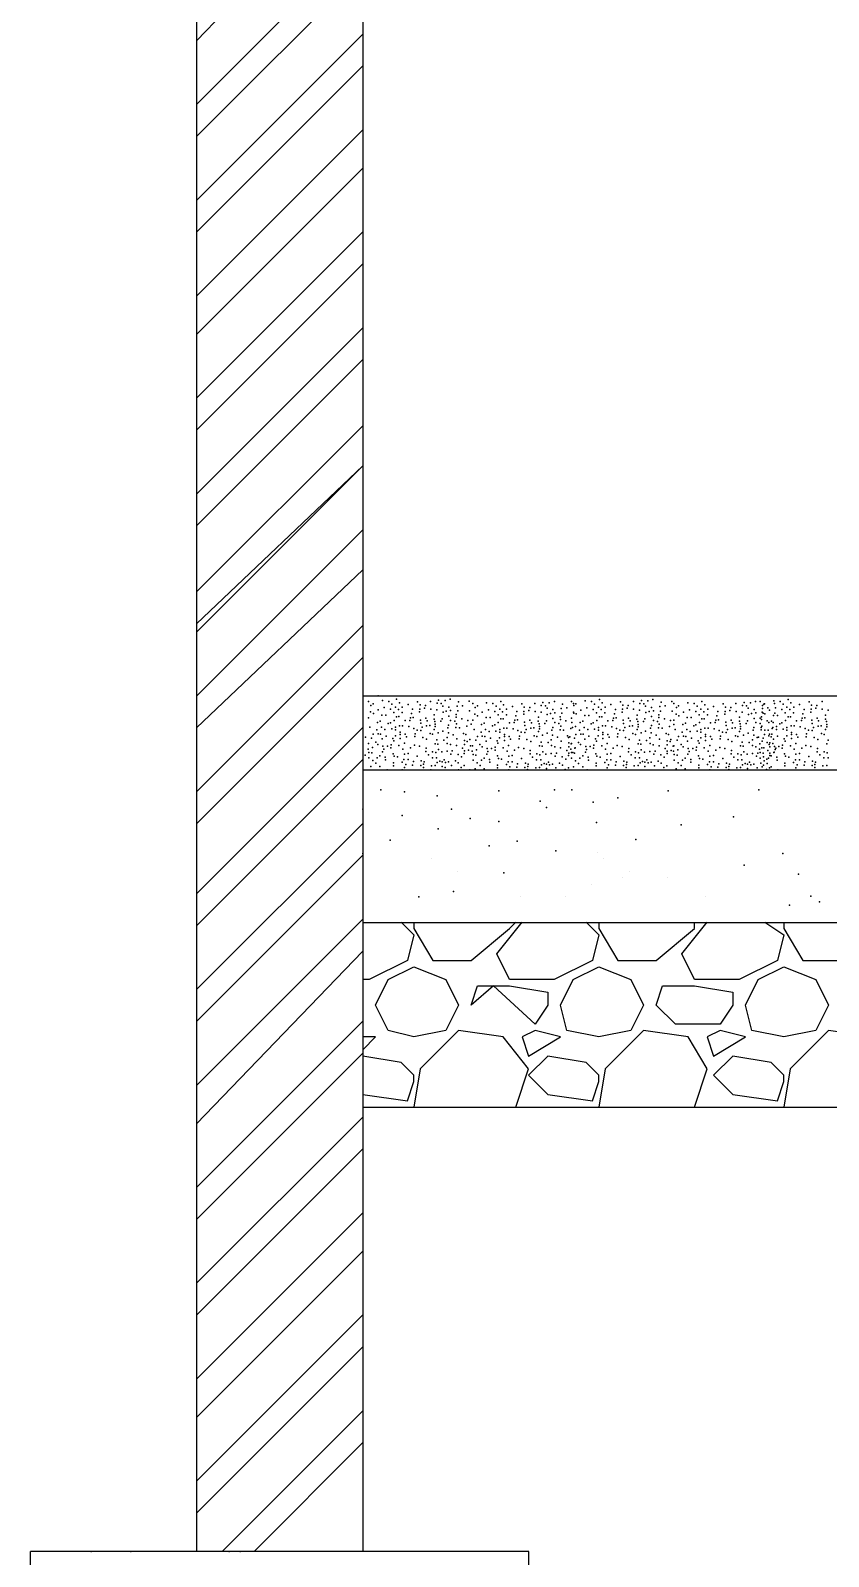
# Model space of a CAD drawing. Header units: inches. Extents: x 140261 to 278399, y 61833 to 125561.
# Drawn here: x 141320.6 to 141363.8, y 63390.6 to 63473.2 of the extents above; entities that cross this region are included whole.
import ezdxf

# ---------------------------------------------------------------- set-up
doc = ezdxf.new("R2010")
doc.units = ezdxf.units.IN
doc.layers.add('PDF_0', color=7, linetype='Continuous')

msp = doc.modelspace()

# ---------------------------------------------------------------- linework, layer by layer
for p, q in [((141329.56, 63499.535), (141329.56, 63437.195)), ((141338.56, 63499.533), (141338.56, 63437.195)), ((141329.56, 63437.195), (141329.56, 63390.879)), ((141338.56, 63437.195), (141338.56, 63390.879)), ((141338.56, 63437.195), (141582.604, 63437.195)), ((141338.56, 63437.195), (141582.604, 63437.195)), ((141338.56, 63433.195), (141458.582, 63433.195)), ((141338.56, 63424.93), (141458.582, 63424.93)), ((141338.56, 63414.93), (141458.582, 63414.93)), ((141329.56, 63412.93), (141329.56, 63390.879)), ((141338.56, 63412.93), (141338.56, 63390.879)), ((141320.56, 63384.879), (141320.56, 63390.879)), ((141347.56, 63390.879), (141320.56, 63390.879)), ((141347.56, 63384.879), (141347.56, 63390.879))]:
    msp.add_line(p, q)
for p in [(141339.387, 63437.195), (141338.878, 63436.901), (141339.006, 63436.683), (141339.125, 63436.774), (141339.387, 63436.443), (141339.387, 63436.443), (141339.626, 63436.947), (141339.718, 63436.564), (141339.964, 63436.901), (141339.964, 63436.901), (141340.063, 63436.473), (141340.136, 63436.756), (141340.136, 63436.756), (141340.337, 63436.592), (141340.393, 63437.011), (141340.493, 63436.464), (141340.548, 63436.829), (141340.703, 63436.591), (141340.703, 63436.591), (141341.023, 63436.737), (141341.26, 63436.473), (141341.533, 63436.883), (141341.533, 63436.883), (141341.646, 63436.482), (141341.661, 63436.71), (141341.661, 63436.71), (141341.908, 63436.537), (141341.957, 63436.683), (141342.236, 63436.901), (141342.25, 63436.482), (141342.57, 63436.436), (141342.589, 63436.802), (141342.671, 63436.958), (141342.808, 63436.784), (141342.902, 63436.646), (141342.902, 63436.646), (141342.902, 63436.646), (141343.019, 63436.939), (141343.083, 63436.372), (141343.22, 63436.583), (141343.293, 63437.022), (141343.321, 63436.4), (141343.669, 63436.638), (141343.705, 63436.381), (141343.742, 63436.866), (141343.961, 63436.665), (141344.327, 63436.903), (141344.327, 63436.903), (141344.346, 63436.391), (141344.523, 63436.779), (141344.651, 63436.56), (141344.77, 63436.651), (141345.272, 63436.824), (141345.363, 63436.441), (141345.609, 63436.779), (141345.609, 63436.779), (141345.781, 63436.634), (141345.781, 63436.634), (141345.983, 63436.469), (141346.038, 63436.888), (141346.193, 63436.706), (141346.348, 63436.469), (141346.348, 63436.469), (141346.668, 63436.615), (141347.179, 63436.761), (141347.179, 63436.761), (141347.291, 63436.36), (141347.306, 63436.587), (141347.306, 63436.587), (141347.553, 63436.414), (141347.602, 63436.561), (141347.881, 63436.779), (141347.895, 63436.36), (141348.234, 63436.68), (141348.316, 63436.835), (141348.454, 63436.661), (141348.547, 63436.524), (141348.547, 63436.524), (141348.547, 63436.524), (141348.664, 63436.817), (141348.865, 63436.46), (141348.939, 63436.899), (141349.314, 63436.515), (141349.387, 63436.744), (141349.607, 63436.542), (141349.862, 63436.889), (141349.973, 63436.78), (141349.973, 63436.78), (141349.99, 63436.67), (141350.109, 63436.761), (141350.371, 63436.43), (141350.371, 63436.43), (141350.611, 63436.934), (141350.702, 63436.551), (141350.948, 63436.889), (141350.948, 63436.889), (141351.047, 63436.46), (141351.12, 63436.744), (141351.12, 63436.744), (141351.322, 63436.579), (141351.377, 63436.998), (141351.477, 63436.451), (141351.532, 63436.816), (141351.687, 63436.579), (141351.687, 63436.579), (141352.007, 63436.725), (141352.244, 63436.46), (141352.518, 63436.87), (141352.518, 63436.87), (141352.63, 63436.469), (141352.645, 63436.697), (141352.645, 63436.697), (141352.892, 63436.524), (141352.941, 63436.671), (141353.22, 63436.889), (141353.234, 63436.469), (141353.555, 63436.424), (141353.573, 63436.789), (141353.655, 63436.945), (141353.793, 63436.771), (141353.886, 63436.633), (141353.886, 63436.633), (141353.886, 63436.633), (141354.003, 63436.927), (141354.067, 63436.36), (141354.204, 63436.57), (141354.278, 63437.009), (141354.305, 63436.387), (141354.653, 63436.625), (141354.689, 63436.369), (141354.726, 63436.853), (141354.946, 63436.652), (141355.312, 63436.89), (141355.312, 63436.89), (141355.33, 63436.378), (141355.421, 63436.779), (141355.548, 63436.56), (141355.667, 63436.651), (141356.169, 63436.824), (141356.26, 63436.441), (141356.506, 63436.779), (141356.506, 63436.779), (141356.679, 63436.634), (141356.679, 63436.634), (141356.88, 63436.469), (141356.935, 63436.888), (141357.09, 63436.706), (141357.246, 63436.469), (141357.246, 63436.469), (141357.565, 63436.615), (141358.076, 63436.761), (141358.076, 63436.761), (141358.189, 63436.36), (141358.204, 63436.587), (141358.204, 63436.587), (141358.45, 63436.414), (141358.5, 63436.561), (141358.778, 63436.779), (141358.792, 63436.36), (141359.131, 63436.68), (141359.214, 63436.835), (141359.351, 63436.661), (141359.445, 63436.524), (141359.445, 63436.524), (141359.445, 63436.524), (141359.561, 63436.817), (141359.763, 63436.46), (141359.836, 63436.899), (141360.082, 63436.889), (141360.21, 63436.67), (141360.211, 63436.515), (141360.284, 63436.744), (141360.329, 63436.761), (141360.504, 63436.542), (141360.591, 63436.43), (141360.591, 63436.43), (141360.831, 63436.934), (141360.87, 63436.78), (141360.87, 63436.78), (141360.922, 63436.551), (141361.168, 63436.889), (141361.168, 63436.889), (141361.267, 63436.46), (141361.34, 63436.744), (141361.34, 63436.744), (141361.542, 63436.579), (141361.597, 63436.998), (141361.697, 63436.451), (141361.752, 63436.816), (141361.907, 63436.579), (141361.907, 63436.579), (141362.227, 63436.725), (141362.464, 63436.46), (141362.738, 63436.87), (141362.738, 63436.87), (141362.85, 63436.469), (141362.865, 63436.697), (141362.865, 63436.697), (141363.112, 63436.524), (141363.161, 63436.671), (141363.44, 63436.889), (141363.454, 63436.469), (141363.775, 63436.424), (141338.878, 63436.008), (141338.988, 63436.327), (141339.134, 63436.236), (141339.353, 63435.762), (141339.353, 63435.762), (141339.353, 63435.762), (141339.499, 63435.835), (141339.599, 63436.145), (141339.818, 63436.154), (141339.945, 63435.699), (141339.945, 63435.699), (141339.945, 63435.699), (141340.064, 63435.743), (141340.247, 63436.291), (141340.247, 63436.291), (141340.256, 63435.871), (141340.256, 63435.871), (141340.392, 63436.071), (141340.521, 63436.08), (141340.521, 63436.08), (141340.557, 63435.579), (141340.557, 63435.579), (141340.694, 63436.3), (141340.694, 63436.3), (141340.721, 63435.579), (141340.858, 63435.862), (141341.06, 63435.531), (141341.115, 63435.869), (141341.115, 63435.869), (141341.152, 63436.007), (141341.205, 63436.245), (141341.296, 63436.026), (141341.637, 63436.336), (141341.679, 63435.889), (141341.679, 63435.889), (141341.679, 63435.889), (141341.701, 63435.714), (141341.971, 63435.999), (141342.021, 63435.568), (141342.021, 63435.568), (141342.054, 63435.853), (141342.054, 63435.853), (141342.054, 63435.853), (141342.186, 63435.595), (141342.424, 63435.943), (141342.433, 63436.162), (141342.47, 63435.815), (141342.488, 63435.668), (141342.488, 63435.531), (141342.781, 63435.824), (141342.863, 63435.961), (141342.909, 63436.318), (141343.211, 63435.613), (141343.22, 63436.098), (141343.321, 63435.869), (141343.539, 63435.832), (141343.539, 63435.832), (141343.614, 63436.189), (141343.623, 63436.043), (141343.641, 63435.677), (141343.925, 63435.961), (141344.19, 63435.558), (141344.19, 63435.558), (141344.249, 63435.869), (141344.437, 63435.659), (141344.523, 63435.885), (141344.633, 63436.204), (141344.779, 63436.113), (141344.998, 63435.639), (141344.998, 63435.639), (141344.998, 63435.639), (141345.032, 63436.321), (141345.032, 63436.321), (141345.144, 63435.712), (141345.244, 63436.022), (141345.463, 63436.031), (141345.59, 63435.577), (141345.59, 63435.577), (141345.59, 63435.577), (141345.708, 63436.35), (141345.709, 63435.621), (141345.892, 63436.168), (141345.892, 63436.168), (141345.901, 63435.748), (141345.901, 63435.748), (141346.038, 63435.948), (141346.138, 63436.341), (141346.166, 63435.957), (141346.166, 63435.957), (141346.339, 63436.177), (141346.339, 63436.177), (141346.504, 63435.739), (141346.761, 63435.747), (141346.761, 63435.747), (141346.797, 63435.884), (141346.85, 63436.122), (141346.905, 63436.35), (141346.941, 63435.903), (141347.282, 63436.213), (141347.325, 63435.767), (141347.325, 63435.767), (141347.325, 63435.767), (141347.346, 63435.591), (141347.617, 63435.876), (141347.699, 63435.73), (141347.699, 63435.73), (141347.699, 63435.73), (141348.069, 63435.82), (141348.078, 63436.039), (141348.115, 63435.692), (141348.133, 63435.546), (141348.216, 63436.314), (141348.426, 63435.701), (141348.508, 63435.838), (141348.554, 63436.195), (141348.728, 63436.25), (141348.865, 63435.975), (141348.966, 63436.277), (141348.966, 63435.747), (141349.185, 63435.709), (141349.185, 63435.709), (141349.259, 63436.067), (141349.268, 63435.921), (141349.286, 63435.555), (141349.35, 63436.259), (141349.57, 63435.838), (141349.862, 63435.995), (141349.894, 63435.747), (141349.972, 63436.314), (141349.991, 63436.268), (141350.082, 63435.536), (141350.118, 63436.223), (141350.337, 63435.749), (141350.337, 63435.749), (141350.337, 63435.749), (141350.483, 63435.822), (141350.583, 63436.132), (141350.802, 63436.141), (141350.929, 63435.687), (141350.929, 63435.687), (141350.929, 63435.687), (141351.048, 63435.731), (141351.231, 63436.278), (141351.231, 63436.278), (141351.24, 63435.858), (141351.24, 63435.858), (141351.377, 63436.058), (141351.505, 63436.067), (141351.505, 63436.067), (141351.541, 63435.567), (141351.541, 63435.567), (141351.678, 63436.287), (141351.678, 63436.287), (141351.705, 63435.567), (141351.843, 63435.849), (141352.1, 63435.857), (141352.1, 63435.857), (141352.136, 63435.994), (141352.189, 63436.232), (141352.28, 63436.013), (141352.621, 63436.323), (141352.664, 63435.877), (141352.664, 63435.877), (141352.664, 63435.877), (141352.685, 63435.701), (141352.956, 63435.986), (141353.006, 63435.555), (141353.006, 63435.555), (141353.038, 63435.84), (141353.038, 63435.84), (141353.038, 63435.84), (141353.17, 63435.582), (141353.408, 63435.93), (141353.417, 63436.149), (141353.454, 63435.802), (141353.472, 63435.655), (141353.765, 63435.811), (141353.847, 63435.948), (141353.893, 63436.305), (141354.195, 63435.601), (141354.204, 63436.085), (141354.305, 63435.857), (141354.524, 63435.819), (141354.524, 63435.819), (141354.598, 63436.177), (141354.607, 63436.03), (141354.625, 63435.665), (141354.909, 63435.948), (141355.174, 63435.546), (141355.174, 63435.546), (141355.233, 63435.856), (141355.421, 63435.885), (141355.421, 63435.646), (141355.53, 63436.204), (141355.676, 63436.113), (141355.895, 63435.639), (141355.895, 63435.639), (141355.895, 63435.639), (141355.929, 63436.321), (141355.929, 63436.321), (141356.041, 63435.712), (141356.141, 63436.022), (141356.36, 63436.031), (141356.487, 63435.577), (141356.487, 63435.577), (141356.487, 63435.577), (141356.605, 63436.35), (141356.607, 63435.621), (141356.789, 63436.168), (141356.789, 63436.168), (141356.798, 63435.748), (141356.798, 63435.748), (141356.935, 63435.948), (141357.036, 63436.341), (141357.063, 63435.957), (141357.063, 63435.957), (141357.237, 63436.177), (141357.237, 63436.177), (141357.401, 63435.739), (141357.658, 63435.747), (141357.658, 63435.747), (141357.694, 63435.884), (141357.747, 63436.122), (141357.802, 63436.35), (141357.839, 63435.903), (141358.179, 63436.213), (141358.222, 63435.767), (141358.222, 63435.767), (141358.222, 63435.767), (141358.243, 63435.591), (141358.514, 63435.876), (141358.596, 63435.73), (141358.596, 63435.73), (141358.596, 63435.73), (141358.966, 63435.82), (141358.976, 63436.039), (141359.012, 63435.692), (141359.03, 63435.546), (141359.113, 63436.314), (141359.323, 63435.701), (141359.406, 63435.838), (141359.452, 63436.195), (141359.625, 63436.25), (141359.763, 63435.975), (141359.863, 63436.277), (141359.863, 63435.747), (141360.082, 63435.995), (141360.082, 63435.709), (141360.082, 63435.709), (141360.156, 63436.067), (141360.165, 63435.921), (141360.184, 63435.555), (141360.192, 63436.314), (141360.248, 63436.259), (141360.338, 63436.223), (141360.467, 63435.838), (141360.557, 63435.749), (141360.557, 63435.749), (141360.557, 63435.749), (141360.703, 63435.822), (141360.791, 63435.747), (141360.803, 63436.132), (141360.888, 63436.268), (141360.98, 63435.536), (141361.022, 63436.141), (141361.149, 63435.687), (141361.149, 63435.687), (141361.149, 63435.687), (141361.268, 63435.731), (141361.451, 63436.278), (141361.451, 63436.278), (141361.46, 63435.858), (141361.46, 63435.858), (141361.597, 63436.058), (141361.725, 63436.067), (141361.725, 63436.067), (141361.761, 63435.567), (141361.761, 63435.567), (141361.898, 63436.287), (141361.898, 63436.287), (141361.925, 63435.567), (141362.063, 63435.849), (141362.32, 63435.857), (141362.32, 63435.857), (141362.356, 63435.994), (141362.409, 63436.232), (141362.5, 63436.013), (141362.841, 63436.323), (141362.884, 63435.877), (141362.884, 63435.877), (141362.884, 63435.877), (141362.905, 63435.701), (141363.176, 63435.986), (141363.226, 63435.555), (141363.226, 63435.555), (141363.258, 63435.84), (141363.258, 63435.84), (141363.258, 63435.84), (141363.39, 63435.582), (141363.628, 63435.93), (141363.637, 63436.149), (141363.674, 63435.802), (141363.692, 63435.655), (141338.714, 63434.959), (141338.942, 63435.506), (141339.042, 63434.914), (141339.125, 63435.123), (141339.325, 63435.351), (141339.387, 63435.141), (141339.387, 63435.141), (141339.523, 63435.129), (141339.572, 63435.506), (141339.572, 63435.506), (141339.605, 63434.863), (141339.761, 63435.385), (141339.827, 63435.023), (141339.827, 63435.023), (141340.128, 63435.415), (141340.192, 63434.886), (141340.237, 63434.763), (141340.329, 63435.041), (141340.338, 63435.497), (141340.338, 63435.36), (141340.584, 63435.233), (141340.584, 63435.114), (141340.584, 63434.895), (141340.849, 63435.123), (141340.922, 63434.977), (141341.322, 63435.439), (141341.322, 63435.439), (141341.322, 63435.439), (141341.381, 63435.001), (141341.399, 63435.147), (141341.5, 63435.348), (141341.701, 63435.33), (141341.774, 63435.504), (141341.807, 63434.95), (141341.807, 63434.95), (141342.012, 63434.854), (141342.204, 63435.165), (141342.345, 63435.123), (141342.345, 63435.123), (141342.345, 63435.123), (141342.433, 63435.385), (141342.57, 63434.818), (141342.653, 63435.202), (141342.9, 63435.293), (141342.9, 63435.293), (141342.955, 63434.8), (141343.129, 63434.937), (141343.165, 63435.467), (141343.202, 63435.202), (141343.465, 63435.086), (141343.604, 63435.485), (141343.659, 63434.863), (141343.659, 63434.863), (141343.797, 63435.467), (141344.015, 63435.164), (141344.07, 63434.78), (141344.135, 63435.11), (141344.225, 63434.735), (141344.359, 63434.837), (141344.587, 63435.384), (141344.688, 63434.791), (141344.77, 63435.001), (141344.97, 63435.229), (141345.032, 63435.019), (141345.032, 63435.019), (141345.168, 63435.006), (141345.217, 63435.384), (141345.217, 63435.384), (141345.251, 63434.741), (141345.406, 63435.262), (141345.472, 63434.9), (141345.472, 63434.9), (141345.773, 63435.293), (141345.837, 63434.764), (141345.974, 63434.919), (141345.983, 63435.375), (141345.983, 63435.238), (141346.202, 63435.457), (141346.202, 63435.457), (141346.23, 63435.11), (141346.23, 63434.992), (141346.23, 63434.773), (141346.366, 63435.457), (141346.494, 63435.001), (141346.567, 63434.855), (141346.706, 63435.408), (141346.967, 63435.316), (141346.967, 63435.316), (141346.967, 63435.316), (141347.026, 63434.878), (141347.044, 63435.024), (141347.145, 63435.226), (141347.346, 63435.207), (141347.419, 63435.381), (141347.452, 63434.828), (141347.452, 63434.828), (141347.657, 63434.732), (141347.667, 63435.445), (141347.667, 63435.445), (141347.831, 63435.472), (141347.849, 63435.043), (141347.99, 63435), (141347.99, 63435), (141347.99, 63435), (141348.078, 63435.262), (141348.133, 63435.408), (141348.298, 63435.079), (141348.545, 63435.171), (141348.545, 63435.171), (141348.774, 63434.814), (141348.81, 63435.344), (141348.847, 63435.079), (141348.856, 63435.491), (141349.11, 63434.963), (141349.25, 63435.363), (141349.305, 63434.741), (141349.305, 63434.741), (141349.442, 63435.344), (141349.66, 63435.042), (141349.698, 63434.946), (141349.78, 63434.988), (141349.835, 63435.436), (141349.835, 63435.436), (141349.926, 63435.494), (141350.027, 63434.901), (141350.109, 63435.111), (141350.309, 63435.339), (141350.371, 63435.129), (141350.371, 63435.129), (141350.507, 63435.116), (141350.556, 63435.494), (141350.556, 63435.494), (141350.59, 63434.851), (141350.745, 63435.372), (141350.811, 63435.01), (141350.811, 63435.01), (141351.112, 63435.402), (141351.176, 63434.873), (141351.221, 63434.75), (141351.313, 63435.029), (141351.322, 63435.484), (141351.322, 63435.348), (141351.569, 63435.22), (141351.569, 63435.101), (141351.569, 63434.883), (141351.833, 63435.111), (141351.906, 63434.965), (141352.045, 63435.518), (141352.306, 63435.426), (141352.306, 63435.426), (141352.306, 63435.426), (141352.365, 63434.988), (141352.383, 63435.134), (141352.484, 63435.335), (141352.685, 63435.317), (141352.758, 63435.491), (141352.791, 63434.937), (141352.791, 63434.937), (141352.996, 63434.842), (141353.188, 63435.153), (141353.329, 63435.11), (141353.329, 63435.11), (141353.329, 63435.11), (141353.417, 63435.372), (141353.472, 63435.518), (141353.555, 63434.805), (141353.637, 63435.189), (141353.884, 63435.281), (141353.884, 63435.281), (141353.939, 63434.787), (141354.113, 63434.924), (141354.149, 63435.454), (141354.186, 63435.189), (141354.449, 63435.073), (141354.589, 63435.473), (141354.644, 63434.851), (141354.644, 63434.851), (141354.781, 63435.454), (141354.999, 63435.152), (141355.054, 63434.768), (141355.119, 63435.098), (141355.209, 63434.722), (141355.256, 63434.837), (141355.484, 63435.384), (141355.585, 63434.791), (141355.667, 63435.001), (141355.868, 63435.229), (141355.929, 63435.019), (141355.929, 63435.019), (141356.065, 63435.006), (141356.114, 63435.384), (141356.114, 63435.384), (141356.148, 63434.741), (141356.303, 63435.262), (141356.37, 63434.9), (141356.37, 63434.9), (141356.671, 63435.293), (141356.735, 63434.764), (141356.872, 63434.919), (141356.881, 63435.375), (141356.881, 63435.238), (141357.099, 63435.457), (141357.099, 63435.457), (141357.127, 63435.11), (141357.127, 63434.992), (141357.127, 63434.773), (141357.264, 63435.457), (141357.392, 63435.001), (141357.464, 63434.855), (141357.603, 63435.408), (141357.864, 63435.316), (141357.864, 63435.316), (141357.864, 63435.316), (141357.923, 63434.878), (141357.942, 63435.024), (141358.042, 63435.226), (141358.243, 63435.207), (141358.317, 63435.381), (141358.35, 63434.828), (141358.35, 63434.828), (141358.555, 63434.732), (141358.564, 63435.445), (141358.564, 63435.445), (141358.729, 63435.472), (141358.747, 63435.043), (141358.887, 63435), (141358.887, 63435), (141358.887, 63435), (141358.976, 63435.262), (141359.03, 63435.408), (141359.195, 63435.079), (141359.442, 63435.171), (141359.442, 63435.171), (141359.671, 63434.814), (141359.708, 63435.344), (141359.744, 63435.079), (141359.753, 63435.491), (141359.918, 63434.946), (141360.007, 63434.963), (141360.146, 63435.494), (141360.147, 63435.363), (141360.202, 63434.741), (141360.202, 63434.741), (141360.247, 63434.901), (141360.329, 63435.111), (141360.339, 63435.344), (141360.529, 63435.339), (141360.557, 63435.042), (141360.591, 63435.129), (141360.591, 63435.129), (141360.678, 63434.988), (141360.727, 63435.116), (141360.733, 63435.436), (141360.733, 63435.436), (141360.776, 63435.494), (141360.776, 63435.494), (141360.81, 63434.851), (141360.965, 63435.372), (141361.031, 63435.01), (141361.031, 63435.01), (141361.332, 63435.402), (141361.396, 63434.873), (141361.441, 63434.75), (141361.533, 63435.029), (141361.542, 63435.484), (141361.542, 63435.348), (141361.789, 63435.22), (141361.789, 63435.101), (141361.789, 63434.883), (141362.053, 63435.111), (141362.126, 63434.965), (141362.265, 63435.518), (141362.526, 63435.426), (141362.526, 63435.426), (141362.526, 63435.426), (141362.585, 63434.988), (141362.603, 63435.134), (141362.704, 63435.335), (141362.905, 63435.317), (141362.978, 63435.491), (141363.011, 63434.937), (141363.011, 63434.937), (141363.216, 63434.842), (141363.408, 63435.153), (141363.549, 63435.11), (141363.549, 63435.11), (141363.549, 63435.11), (141363.637, 63435.372), (141363.692, 63435.518), (141363.775, 63434.805), (141338.687, 63433.984), (141338.851, 63434.321), (141338.869, 63434.613), (141338.887, 63434.139), (141339.046, 63434.113), (141339.079, 63434.403), (141339.261, 63434.695), (141339.375, 63434.57), (141339.49, 63433.956), (141339.635, 63434.166), (141339.654, 63434.476), (141339.695, 63434.314), (141339.782, 63433.883), (141339.897, 63434.47), (141340.083, 63434.376), (141340.094, 63434.546), (141340.21, 63434.066), (141340.21, 63434.066), (141340.263, 63433.939), (141340.439, 63433.892), (141340.521, 63434.512), (141340.731, 63434.321), (141340.813, 63434.631), (141340.822, 63434.047), (141341.013, 63434.084), (141341.013, 63434.084), (141341.141, 63434.376), (141341.36, 63434.531), (141341.515, 63433.929), (141341.634, 63434.467), (141341.981, 63434.184), (141341.99, 63434.367), (141342.118, 63434.011), (141342.346, 63434.175), (141342.488, 63434.607), (141342.516, 63434.132), (141342.634, 63434.589), (141342.662, 63434.297), (141342.836, 63434.159), (141342.836, 63434.159), (141343.129, 63434.205), (141343.129, 63434.205), (141343.138, 63434.626), (141343.315, 63434.563), (141343.339, 63434.05), (141343.412, 63434.223), (141343.63, 63434.506), (141343.63, 63434.506), (141343.724, 63434.022), (141343.913, 63433.892), (141343.961, 63434.361), (141344.062, 63434.086), (141344.07, 63434.561), (141344.071, 63434.223), (141344.289, 63434.25), (141344.398, 63434.489), (141344.496, 63434.198), (141344.514, 63434.49), (141344.533, 63434.016), (141344.691, 63433.99), (141344.724, 63434.28), (141344.907, 63434.572), (141345.02, 63434.447), (141345.281, 63434.043), (141345.299, 63434.353), (141345.341, 63434.191), (141345.542, 63434.347), (141345.728, 63434.253), (141345.739, 63434.424), (141345.856, 63433.943), (141345.856, 63433.943), (141345.882, 63434.64), (141346.166, 63434.39), (141346.376, 63434.198), (141346.458, 63434.508), (141346.467, 63433.925), (141346.659, 63433.961), (141346.659, 63433.961), (141346.786, 63434.253), (141347.005, 63434.408), (141347.279, 63434.344), (141347.626, 63434.062), (141347.635, 63434.244), (141347.763, 63433.888), (141347.991, 63434.053), (141348.133, 63434.485), (141348.161, 63434.009), (141348.216, 63434.695), (141348.28, 63434.467), (141348.307, 63434.174), (141348.481, 63434.037), (141348.481, 63434.037), (141348.6, 63434.677), (141348.774, 63434.083), (141348.774, 63434.083), (141348.783, 63434.503), (141348.961, 63434.441), (141348.984, 63433.927), (141349.057, 63434.101), (141349.276, 63434.383), (141349.276, 63434.383), (141349.369, 63433.9), (141349.607, 63434.238), (141349.707, 63433.964), (141349.715, 63434.658), (141349.715, 63434.438), (141349.716, 63434.101), (141349.835, 63434.308), (141349.853, 63434.6), (141349.87, 63434.612), (141349.872, 63434.126), (141349.934, 63434.127), (141350.03, 63434.1), (141350.043, 63434.366), (141350.063, 63434.39), (141350.246, 63434.682), (141350.359, 63434.557), (141350.474, 63433.943), (141350.62, 63434.153), (141350.638, 63434.463), (141350.68, 63434.301), (141350.881, 63434.457), (141351.067, 63434.363), (141351.078, 63434.533), (141351.195, 63434.053), (141351.195, 63434.053), (141351.247, 63433.926), (141351.423, 63433.88), (141351.505, 63434.5), (141351.715, 63434.308), (141351.797, 63434.618), (141351.806, 63434.035), (141351.998, 63434.071), (141351.998, 63434.071), (141352.125, 63434.363), (141352.344, 63434.518), (141352.499, 63433.916), (141352.618, 63434.454), (141352.965, 63434.171), (141352.974, 63434.354), (141353.102, 63433.998), (141353.33, 63434.162), (141353.472, 63434.595), (141353.5, 63434.119), (141353.619, 63434.576), (141353.646, 63434.284), (141353.82, 63434.147), (141353.82, 63434.147), (141354.113, 63434.192), (141354.113, 63434.192), (141354.122, 63434.613), (141354.3, 63434.551), (141354.323, 63434.037), (141354.396, 63434.211), (141354.615, 63434.493), (141354.615, 63434.493), (141354.708, 63434.009), (141354.897, 63433.879), (141354.946, 63434.348), (141355.046, 63434.073), (141355.054, 63434.548), (141355.055, 63434.211), (141355.273, 63434.237), (141355.382, 63434.476), (141355.393, 63434.198), (141355.411, 63434.49), (141355.43, 63434.016), (141355.588, 63433.99), (141355.621, 63434.28), (141355.804, 63434.572), (141355.917, 63434.447), (141356.178, 63434.043), (141356.196, 63434.353), (141356.238, 63434.191), (141356.439, 63434.347), (141356.625, 63434.253), (141356.636, 63434.424), (141356.753, 63433.943), (141356.753, 63433.943), (141356.779, 63434.64), (141357.063, 63434.39), (141357.273, 63434.198), (141357.355, 63434.508), (141357.364, 63433.925), (141357.556, 63433.961), (141357.556, 63433.961), (141357.684, 63434.253), (141357.903, 63434.408), (141358.176, 63434.344), (141358.523, 63434.062), (141358.532, 63434.244), (141358.66, 63433.888), (141358.888, 63434.053), (141359.03, 63434.485), (141359.058, 63434.009), (141359.113, 63434.695), (141359.177, 63434.467), (141359.204, 63434.174), (141359.378, 63434.037), (141359.378, 63434.037), (141359.497, 63434.677), (141359.671, 63434.083), (141359.671, 63434.083), (141359.68, 63434.503), (141359.858, 63434.441), (141359.882, 63433.927), (141359.955, 63434.101), (141360.055, 63434.308), (141360.073, 63434.6), (141360.092, 63434.126), (141360.173, 63434.383), (141360.173, 63434.383), (141360.25, 63434.1), (141360.266, 63433.9), (141360.283, 63434.39), (141360.466, 63434.682), (141360.504, 63434.238), (141360.579, 63434.557), (141360.604, 63433.964), (141360.612, 63434.658), (141360.612, 63434.438), (141360.614, 63434.101), (141360.694, 63433.943), (141360.768, 63434.612), (141360.832, 63434.127), (141360.84, 63434.153), (141360.858, 63434.463), (141360.9, 63434.301), (141360.941, 63434.366), (141361.101, 63434.457), (141361.287, 63434.363), (141361.298, 63434.533), (141361.415, 63434.053), (141361.415, 63434.053), (141361.467, 63433.926), (141361.643, 63433.88), (141361.725, 63434.5), (141361.935, 63434.308), (141362.017, 63434.618), (141362.026, 63434.035), (141362.218, 63434.071), (141362.218, 63434.071), (141362.345, 63434.363), (141362.564, 63434.518), (141362.719, 63433.916), (141362.838, 63434.454), (141363.185, 63434.171), (141363.194, 63434.354), (141363.322, 63433.998), (141363.55, 63434.162), (141363.692, 63434.595), (141363.72, 63434.119), (141338.887, 63433.838), (141338.997, 63433.373), (141339.106, 63433.692), (141339.27, 63433.546), (141339.344, 63433.838), (141339.49, 63433.373), (141339.8, 63433.737), (141339.882, 63433.195), (141340.219, 63433.573), (141340.219, 63433.573), (141340.219, 63433.418), (141340.693, 63433.601), (141340.703, 63433.195), (141340.703, 63433.195), (141340.794, 63433.756), (141340.794, 63433.756), (141340.822, 63433.318), (141340.886, 63433.482), (141340.886, 63433.482), (141341.013, 63433.756), (141341.013, 63433.756), (141341.26, 63433.454), (141341.305, 63433.637), (141341.699, 63433.436), (141341.725, 63433.683), (141341.844, 63433.327), (141341.855, 63433.5), (141341.88, 63433.628), (141342.239, 63433.195), (141342.239, 63433.195), (141342.239, 63433.195), (141342.287, 63433.419), (141342.332, 63433.848), (141342.488, 63433.437), (141342.561, 63433.848), (141342.598, 63433.592), (141342.735, 63433.666), (141342.735, 63433.666), (141342.863, 63433.382), (141342.866, 63433.619), (141342.866, 63433.619), (141342.866, 63433.619), (141342.973, 63433.739), (141343.028, 63433.318), (141343.037, 63433.592), (141343.037, 63433.592), (141343.202, 63433.629), (141343.376, 63433.428), (141343.577, 63433.684), (141343.577, 63433.684), (141343.733, 63433.565), (141343.742, 63433.195), (141343.888, 63433.327), (141343.888, 63433.327), (141344.053, 63433.428), (141344.359, 63433.195), (141344.533, 63433.715), (141344.642, 63433.25), (141344.751, 63433.569), (141344.916, 63433.423), (141344.989, 63433.715), (141345.135, 63433.834), (141345.135, 63433.25), (141345.427, 63433.761), (141345.445, 63433.615), (141345.865, 63433.451), (141345.865, 63433.451), (141345.865, 63433.296), (141345.908, 63433.816), (141346.084, 63433.77), (141346.338, 63433.478), (141346.44, 63433.633), (141346.44, 63433.633), (141346.467, 63433.195), (141346.531, 63433.359), (141346.531, 63433.359), (141346.659, 63433.633), (141346.659, 63433.633), (141346.905, 63433.332), (141346.951, 63433.514), (141347.16, 63433.806), (141347.345, 63433.314), (141347.37, 63433.56), (141347.489, 63433.204), (141347.5, 63433.378), (141347.526, 63433.505), (141347.932, 63433.296), (141347.978, 63433.726), (141348.133, 63433.314), (141348.207, 63433.726), (141348.243, 63433.47), (141348.38, 63433.543), (141348.38, 63433.543), (141348.508, 63433.26), (141348.511, 63433.496), (141348.511, 63433.496), (141348.511, 63433.496), (141348.618, 63433.616), (141348.682, 63433.47), (141348.682, 63433.47), (141348.847, 63433.506), (141349.021, 63433.305), (141349.222, 63433.561), (141349.222, 63433.561), (141349.378, 63433.442), (141349.533, 63433.205), (141349.533, 63433.205), (141349.558, 63433.769), (141349.698, 63433.305), (141349.872, 63433.825), (141349.981, 63433.36), (141350.09, 63433.679), (141350.255, 63433.533), (141350.328, 63433.825), (141350.474, 63433.36), (141350.72, 63433.195), (141350.766, 63433.871), (141350.784, 63433.725), (141351.204, 63433.561), (141351.204, 63433.561), (141351.204, 63433.406), (141351.677, 63433.588), (141351.779, 63433.743), (141351.779, 63433.743), (141351.806, 63433.305), (141351.87, 63433.469), (141351.87, 63433.469), (141351.998, 63433.743), (141351.998, 63433.743), (141352.244, 63433.442), (141352.29, 63433.624), (141352.684, 63433.423), (141352.709, 63433.67), (141352.828, 63433.314), (141352.839, 63433.487), (141352.865, 63433.615), (141353.271, 63433.406), (141353.317, 63433.836), (141353.472, 63433.424), (141353.546, 63433.836), (141353.582, 63433.58), (141353.719, 63433.653), (141353.719, 63433.653), (141353.847, 63433.369), (141353.85, 63433.606), (141353.85, 63433.606), (141353.85, 63433.606), (141353.957, 63433.726), (141354.021, 63433.58), (141354.021, 63433.58), (141354.186, 63433.616), (141354.36, 63433.415), (141354.561, 63433.671), (141354.561, 63433.671), (141354.717, 63433.552), (141354.872, 63433.314), (141354.872, 63433.314), (141355.037, 63433.415), (141355.43, 63433.715), (141355.539, 63433.25), (141355.649, 63433.569), (141355.813, 63433.423), (141355.886, 63433.715), (141356.032, 63433.834), (141356.032, 63433.25), (141356.324, 63433.761), (141356.342, 63433.615), (141356.762, 63433.451), (141356.762, 63433.451), (141356.762, 63433.296), (141356.805, 63433.816), (141356.981, 63433.77), (141357.235, 63433.478), (141357.337, 63433.633), (141357.337, 63433.633), (141357.364, 63433.195), (141357.428, 63433.359), (141357.428, 63433.359), (141357.556, 63433.633), (141357.556, 63433.633), (141357.803, 63433.332), (141357.848, 63433.514), (141358.058, 63433.806), (141358.242, 63433.314), (141358.268, 63433.56), (141358.386, 63433.204), (141358.397, 63433.378), (141358.423, 63433.505), (141358.829, 63433.296), (141358.875, 63433.726), (141359.03, 63433.314), (141359.104, 63433.726), (141359.14, 63433.47), (141359.278, 63433.543), (141359.278, 63433.543), (141359.406, 63433.26), (141359.408, 63433.496), (141359.408, 63433.496), (141359.408, 63433.496), (141359.515, 63433.616), (141359.579, 63433.47), (141359.579, 63433.47), (141359.744, 63433.506), (141359.918, 63433.305), (141360.092, 63433.825), (141360.119, 63433.561), (141360.119, 63433.561), (141360.201, 63433.36), (141360.275, 63433.442), (141360.31, 63433.679), (141360.431, 63433.205), (141360.431, 63433.205), (141360.455, 63433.769), (141360.475, 63433.533), (141360.548, 63433.825), (141360.595, 63433.305), (141360.694, 63433.36), (141360.986, 63433.871), (141361.004, 63433.725), (141361.039, 63433.195), (141361.424, 63433.561), (141361.424, 63433.561), (141361.424, 63433.406), (141361.897, 63433.588), (141361.999, 63433.743), (141361.999, 63433.743), (141362.026, 63433.305), (141362.09, 63433.469), (141362.09, 63433.469), (141362.218, 63433.743), (141362.218, 63433.743), (141362.464, 63433.442), (141362.51, 63433.624), (141362.904, 63433.423), (141362.929, 63433.67), (141363.048, 63433.314), (141363.059, 63433.487), (141363.085, 63433.615), (141363.491, 63433.406), (141363.537, 63433.836), (141363.692, 63433.424), (141363.766, 63433.836), (141339.536, 63432.114), (141339.536, 63432.114), (141340.814, 63432.002), (141340.814, 63432.002), (141342.593, 63431.78), (141345.928, 63432.058), (141345.928, 63432.058), (141348.164, 63431.496), (141348.939, 63432.115), (141349.884, 63432.115), (141351.051, 63431.448), (141351.051, 63431.448), (141351.051, 63431.448), (141352.385, 63431.671), (141352.385, 63431.671), (141355.109, 63432.059), (141360.011, 63432.102), (141338.56, 63431.068), (141340.703, 63430.725), (141340.703, 63430.725), (141343.37, 63431.068), (141343.37, 63431.068), (141348.51, 63431.151), (141358.636, 63430.644), (141358.636, 63430.644), (141358.636, 63430.644), (141342.648, 63430.003), (141344.371, 63430.558), (141344.371, 63430.558), (141345.928, 63430.392), (141351.218, 63430.338), (141355.809, 63430.221), (141355.809, 63430.221), (141340.036, 63429.392), (141340.036, 63429.392), (141345.4, 63429.077), (141345.4, 63429.077), (141346.928, 63429.337), (141353.348, 63429.423), (141338.56, 63428.667), (141349.024, 63428.808), (141361.321, 63428.667), (141361.321, 63428.667), (141361.321, 63428.667), (141346.205, 63427.615), (141346.205, 63427.615), (141359.224, 63428.04), (141359.224, 63428.04), (141359.224, 63428.04), (141362.17, 63427.537), (141362.17, 63427.537), (141362.17, 63427.537), (141362.17, 63427.537), (141343.482, 63426.615), (141343.482, 63426.615), (141341.598, 63426.312), (141341.598, 63426.312), (141361.673, 63425.876), (141362.828, 63426.355), (141363.308, 63426.05), (141323.852, 63390.879), (141325.992, 63390.879), (141331.331, 63390.879), (141331.915, 63390.879)]:
    msp.add_point(p)
at = {"layer": 'PDF_0', "lineweight": 25}
for points in [[(141329.56, 63472.663), (141338.546, 63481.994)], [(141329.56, 63469.207), (141338.546, 63478.193)], [(141329.56, 63467.479), (141338.546, 63476.465)], [(141329.56, 63464.023), (141338.546, 63473.009)], [(141329.56, 63462.295), (141338.546, 63471.281)], [(141329.56, 63458.839), (141338.546, 63467.825)], [(141329.56, 63456.765), (141338.546, 63465.751)], [(141329.56, 63453.309), (141338.546, 63462.295)], [(141329.56, 63451.581), (141338.546, 63460.567)], [(141329.56, 63448.125), (141338.546, 63457.111)], [(141329.56, 63446.397), (141338.546, 63455.383)], [(141329.56, 63442.824), (141338.56, 63451.824)], [(141329.56, 63440.646), (141338.56, 63449.646)], [(141329.56, 63441.096), (141338.56, 63449.646)], [(141329.56, 63437.19), (141338.56, 63446.19)], [(141329.56, 63435.462), (141338.56, 63444.012)], [(141329.56, 63432.006), (141338.546, 63440.992)], [(141329.56, 63430.278), (141338.546, 63439.264)], [(141329.56, 63426.477), (141338.546, 63435.462)], [(141329.56, 63424.749), (141338.546, 63433.734)], [(141348.164, 63431.496), (141348.164, 63431.496)], [(141348.51, 63431.151), (141348.51, 63431.151)], [(141329.56, 63421.293), (141338.546, 63430.278)], [(141345.4, 63429.077), (141345.4, 63429.077)], [(141353.348, 63429.423), (141353.348, 63429.423)], [(141329.56, 63419.565), (141338.546, 63428.55)], [(141342.289, 63428.386), (141342.289, 63428.386)], [(141351.275, 63428.731), (141351.275, 63428.731)], [(141351.62, 63428.386), (141351.62, 63428.386)], [(141343.672, 63427.695), (141343.672, 63427.695)], [(141352.657, 63427.349), (141352.657, 63427.349)], [(141353.003, 63427.695), (141353.003, 63427.695)], [(141355.076, 63427.349), (141355.076, 63427.349)], [(141359.224, 63428.04), (141359.224, 63428.04)], [(141350.929, 63427.003), (141350.929, 63427.003)], [(141341.598, 63426.312), (141341.598, 63426.312)], [(141347.128, 63426.312), (141347.128, 63426.312)], [(141349.547, 63426.312), (141349.547, 63426.312)], [(141357.15, 63426.312), (141357.15, 63426.312)], [(141329.56, 63416.108), (141338.546, 63425.094)], [(141340.634, 63424.952), (141341.325, 63424.261), (141340.979, 63422.879), (141338.906, 63421.842), (141338.56, 63421.842)], [(141341.325, 63424.952), (141341.325, 63424.607), (141342.362, 63422.879), (141344.435, 63422.879), (141346.509, 63424.607), (141346.855, 63424.952)], [(141350.656, 63424.952), (141351.347, 63424.261), (141351.002, 63422.879), (141348.928, 63421.842), (141346.509, 63421.842), (141345.818, 63423.224), (141347.2, 63424.952)], [(141351.347, 63424.952), (141351.347, 63424.607), (141352.384, 63422.879), (141354.458, 63422.879), (141356.531, 63424.607), (141356.531, 63424.952)], [(141360.333, 63424.952), (141361.37, 63424.261), (141361.024, 63422.879), (141358.951, 63421.842), (141356.531, 63421.842), (141355.84, 63423.224), (141357.223, 63424.952)], [(141361.37, 63424.952), (141361.37, 63424.607), (141362.407, 63422.879), (141364.48, 63422.879), (141366.554, 63424.607), (141366.554, 63424.952)], [(141329.56, 63414.035), (141338.546, 63423.366)], [(141329.56, 63410.579), (141338.546, 63419.565)], [(141346.855, 63414.93), (141347.546, 63417.003), (141346.163, 63418.731), (141343.744, 63419.077), (141341.671, 63417.003), (141341.325, 63414.93)], [(141356.531, 63414.93), (141357.223, 63417.003), (141356.186, 63418.731), (141353.767, 63419.077), (141351.693, 63417.003), (141351.347, 63414.93)], [(141366.554, 63414.93), (141367.245, 63417.003), (141366.208, 63418.731), (141363.789, 63419.077), (141361.716, 63417.003), (141361.37, 63414.93)], [(141338.56, 63418.04), (141339.251, 63418.731), (141338.56, 63418.731)], [(141329.56, 63408.851), (141338.546, 63417.837)], [(141338.56, 63415.621), (141340.979, 63415.275), (141341.325, 63416.312), (141341.325, 63416.658), (141340.634, 63417.349), (141338.56, 63417.695)], [(141329.56, 63405.395), (141338.546, 63414.38)], [(141329.56, 63403.667), (141338.546, 63412.652)], [(141329.56, 63400.211), (141338.546, 63409.196)], [(141329.56, 63398.137), (141338.546, 63407.123)], [(141329.56, 63394.681), (141338.546, 63403.667)], [(141329.56, 63392.953), (141338.546, 63401.939)], [(141330.943, 63390.879), (141338.546, 63398.483)], [(141332.671, 63390.879), (141338.546, 63396.755)]]:
    msp.add_lwpolyline(points, dxfattribs=at)
for points in [[(141339.943, 63419.077), (141339.251, 63420.459), (141339.943, 63421.842), (141341.325, 63422.533), (141343.053, 63421.842), (141343.744, 63420.459), (141343.053, 63419.077), (141341.325, 63418.731)], [(141349.619, 63419.077), (141349.274, 63420.459), (141349.965, 63421.842), (141351.347, 63422.533), (141353.075, 63421.842), (141353.767, 63420.459), (141353.075, 63419.077), (141351.347, 63418.731)], [(141359.642, 63419.077), (141359.296, 63420.459), (141359.988, 63421.842), (141361.37, 63422.533), (141363.098, 63421.842), (141363.789, 63420.459), (141363.098, 63419.077), (141361.37, 63418.731)], [(141344.781, 63421.496), (141346.509, 63421.496), (141348.583, 63421.151), (141348.583, 63420.459), (141347.891, 63419.423), (141345.645, 63421.496), (141344.435, 63420.459)], [(141354.803, 63421.496), (141356.531, 63421.496), (141358.605, 63421.151), (141358.605, 63420.459), (141357.914, 63419.423), (141355.495, 63419.423), (141354.458, 63420.459)], [(141347.891, 63419.077), (141347.2, 63418.731), (141347.546, 63417.695), (141349.274, 63418.731)], [(141357.914, 63419.077), (141357.223, 63418.731), (141357.568, 63417.695), (141359.296, 63418.731)], [(141351.347, 63416.658), (141350.656, 63417.349), (141348.583, 63417.695), (141347.546, 63416.658), (141348.583, 63415.621), (141351.002, 63415.275), (141351.347, 63416.312)], [(141361.37, 63416.658), (141360.679, 63417.349), (141358.605, 63417.695), (141357.568, 63416.658), (141358.605, 63415.621), (141361.024, 63415.275), (141361.37, 63416.312)]]:
    msp.add_lwpolyline(points, close=True, dxfattribs=at)

doc.saveas('drawing.dxf')
